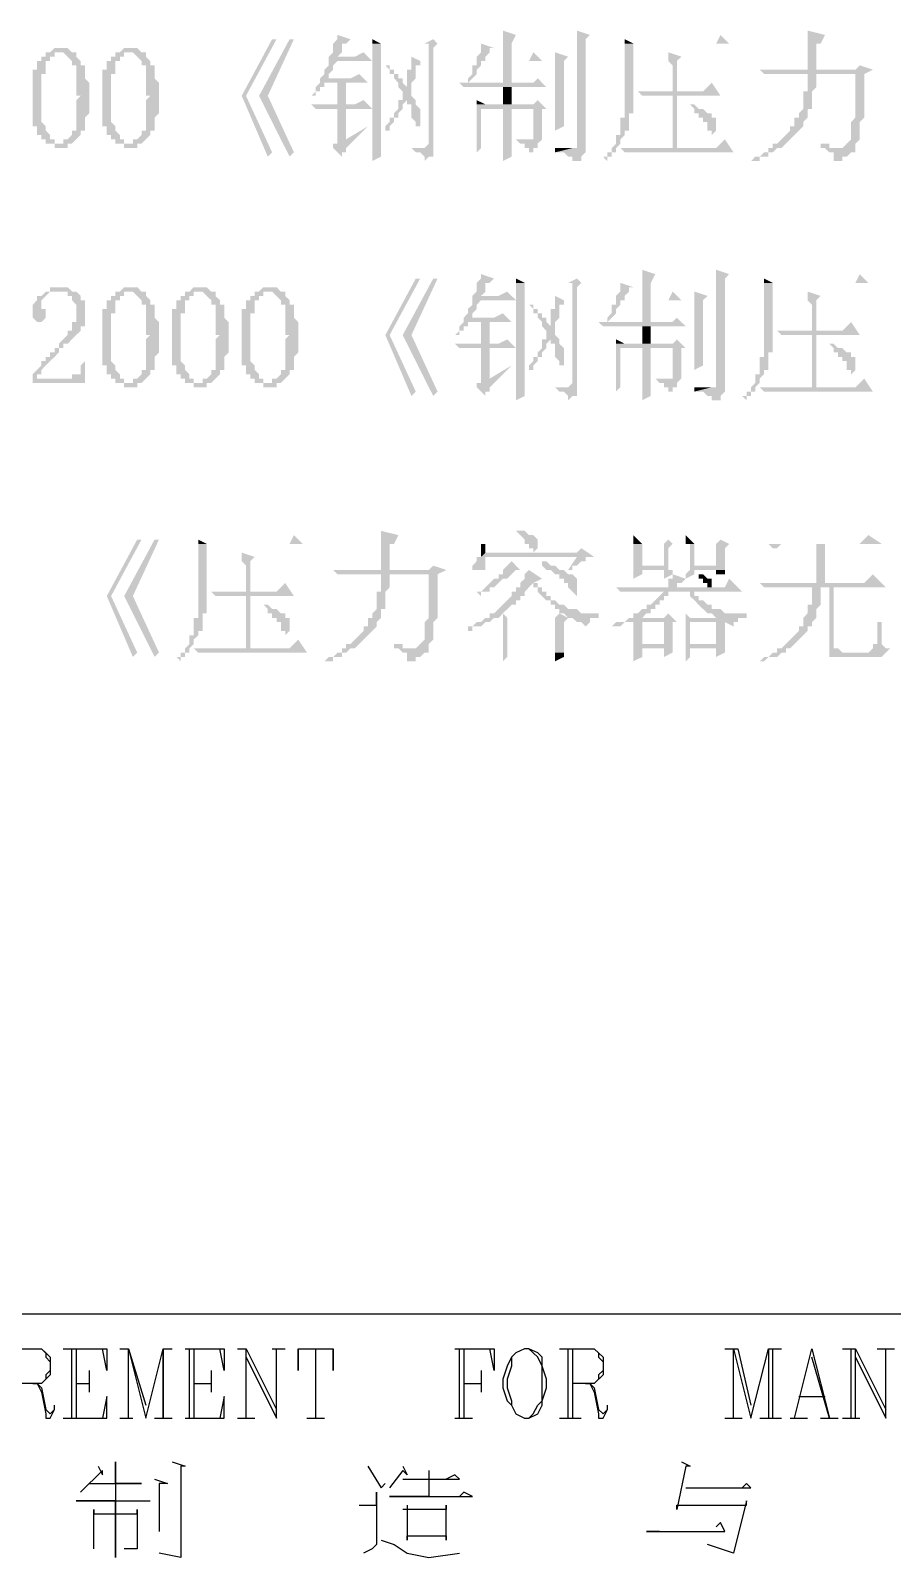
# Model space of a CAD drawing. Extents: x 51 to 246, y 3 to 417.
# Drawn here: x 216.89 to 225.28, y 386.8 to 401.66 of the extents above; entities that cross this region are included whole.
import ezdxf

# ---------------------------------------------------------------- set-up
doc = ezdxf.new("R2010")
doc.units = 0
doc.header["$MEASUREMENT"] = 0
doc.layers.add('_____1', color=160, linetype='Continuous')

msp = doc.modelspace()

# ---------------------------------------------------------------- hatches: boundary and pattern name
at = {"layer": '_____1'}
for points in [[(221.488, 401.658), (221.488, 401.362), (221.319, 401.362), (221.573, 401.362), (221.573, 401.531), (221.615, 401.616)], [(222.208, 401.658), (222.208, 400.515), (222.165, 400.515), (221.996, 400.473), (222.081, 400.473), (222.123, 400.431), (222.165, 400.431), (222.165, 400.388), (222.25, 400.388), (222.25, 400.431), (222.292, 400.473), (222.292, 401.574), (222.335, 401.616)], [(224.451, 401.658), (224.451, 401.277), (224.536, 401.277), (224.536, 401.531), (224.578, 401.531), (224.621, 401.616)], [(219.244, 401.574), (218.948, 401.023), (219.202, 400.431), (219.244, 400.473), (218.99, 401.023), (219.287, 401.574)], [(219.414, 401.574), (219.117, 401.023), (219.414, 400.431), (219.456, 400.473), (219.202, 401.023), (219.456, 401.574)], [(219.879, 401.616), (219.879, 401.574), (219.837, 401.531), (219.837, 401.447), (219.795, 401.404), (219.795, 401.362), (219.879, 401.404), (219.922, 401.447), (219.922, 401.531), (219.964, 401.531), (220.006, 401.574)], [(220.218, 401.574), (220.218, 401.531), (220.303, 401.531)], [(220.811, 401.574), (220.726, 401.531), (220.218, 401.531), (220.218, 400.388), (220.303, 400.431), (220.303, 401.531), (220.853, 401.531)], [(220.853, 401.531), (220.768, 401.531), (220.768, 400.558), (220.726, 400.515), (220.557, 400.515), (220.599, 400.515), (220.641, 400.473), (220.684, 400.473), (220.726, 400.431), (220.726, 400.388), (220.768, 400.431), (220.811, 400.431), (220.811, 401.489)], [(221.276, 401.531), (221.276, 401.447), (221.234, 401.404), (221.234, 401.362), (221.573, 401.362), (221.319, 401.362), (221.319, 401.404), (221.361, 401.447), (221.361, 401.489), (221.403, 401.489)], [(223.605, 401.616), (223.562, 401.531), (222.673, 401.531), (222.673, 400.812), (222.631, 400.812), (222.631, 400.642), (222.589, 400.642), (222.589, 400.558), (222.546, 400.515), (222.546, 400.473), (222.504, 400.473), (222.504, 400.431), (222.462, 400.431), (222.504, 400.388), (222.504, 400.431), (222.546, 400.431), (222.546, 400.473), (222.589, 400.473), (222.589, 400.515), (222.631, 400.558), (222.631, 400.6), (222.673, 400.642), (222.673, 400.685), (222.716, 400.685), (222.716, 400.854), (222.758, 400.854), (222.758, 401.531), (223.689, 401.531)], [(222.673, 401.574), (222.673, 401.531), (222.758, 401.531)], [(217.043, 401.447), (217.043, 401.404), (217.001, 401.404), (217.001, 401.362), (216.958, 401.362), (216.958, 401.277), (216.916, 401.277), (216.916, 400.727), (216.958, 400.727), (216.958, 400.642), (217.001, 400.642), (217.001, 400.6), (217.043, 400.6), (217.043, 400.558), (217.128, 400.558), (217.128, 400.515), (217.255, 400.515), (217.255, 400.558), (217.297, 400.558), (217.128, 400.558), (217.128, 400.6), (217.085, 400.6), (217.085, 400.642), (217.043, 400.685), (217.043, 400.727), (217.001, 400.769), (217.001, 401.235), (217.043, 401.235), (217.043, 401.362), (217.085, 401.362), (217.085, 401.404), (217.128, 401.404), (217.128, 401.447), (217.17, 401.447)], [(217.17, 401.489), (217.128, 401.489), (217.085, 401.447), (217.043, 401.447), (217.212, 401.447), (217.255, 401.404), (217.297, 401.362), (217.297, 401.32), (217.339, 401.32), (217.339, 401.023), (217.382, 401.023), (217.339, 400.981), (217.339, 400.685), (217.297, 400.685), (217.297, 400.642), (217.255, 400.6), (217.212, 400.6), (217.212, 400.558), (217.17, 400.558), (217.297, 400.558), (217.339, 400.6), (217.382, 400.642), (217.382, 400.685), (217.424, 400.685), (217.424, 400.812), (217.466, 400.854), (217.466, 401.15), (217.424, 401.193), (217.424, 401.32), (217.382, 401.32), (217.382, 401.362), (217.339, 401.404), (217.339, 401.447), (217.297, 401.447), (217.255, 401.489), (217.212, 401.489)], [(217.72, 401.447), (217.72, 401.404), (217.678, 401.404), (217.678, 401.362), (217.636, 401.362), (217.636, 401.277), (217.593, 401.277), (217.593, 400.727), (217.636, 400.727), (217.636, 400.642), (217.678, 400.642), (217.678, 400.6), (217.72, 400.6), (217.72, 400.558), (217.805, 400.558), (217.805, 400.515), (217.932, 400.515), (217.932, 400.558), (217.974, 400.558), (217.805, 400.558), (217.805, 400.6), (217.763, 400.6), (217.763, 400.642), (217.72, 400.685), (217.72, 400.727), (217.678, 400.769), (217.678, 401.235), (217.72, 401.235), (217.72, 401.362), (217.763, 401.362), (217.763, 401.404), (217.805, 401.404), (217.805, 401.447), (217.847, 401.447)], [(217.847, 401.489), (217.805, 401.489), (217.763, 401.447), (217.72, 401.447), (217.89, 401.447), (217.932, 401.404), (217.974, 401.362), (217.974, 401.32), (218.017, 401.32), (218.017, 401.023), (218.059, 401.023), (218.017, 400.981), (218.017, 400.685), (217.974, 400.685), (217.974, 400.642), (217.932, 400.6), (217.89, 400.6), (217.89, 400.558), (217.847, 400.558), (217.974, 400.558), (218.017, 400.6), (218.059, 400.642), (218.059, 400.685), (218.101, 400.685), (218.101, 400.812), (218.144, 400.854), (218.144, 401.15), (218.101, 401.193), (218.101, 401.32), (218.059, 401.32), (218.059, 401.362), (218.017, 401.404), (218.017, 401.447), (217.974, 401.447), (217.932, 401.489), (217.89, 401.489)], [(220.133, 401.447), (220.049, 401.404), (219.879, 401.404), (219.795, 401.362), (219.795, 401.32), (219.752, 401.277), (219.752, 401.235), (219.71, 401.193), (219.795, 401.193), (219.795, 401.235), (219.837, 401.277), (219.837, 401.32), (219.879, 401.362), (220.218, 401.362)], [(220.345, 401.362), (220.345, 401.32), (220.387, 401.277), (220.387, 401.235), (220.43, 401.235), (220.43, 401.193), (220.472, 401.15), (220.472, 401.108), (220.514, 401.066), (220.514, 401.023), (220.557, 400.981), (220.557, 400.939), (220.599, 400.939), (220.599, 400.812), (220.641, 400.769), (220.641, 400.727), (220.684, 400.727), (220.684, 400.896), (220.641, 400.939), (220.641, 400.981), (220.599, 401.023), (220.599, 401.108), (220.557, 401.108), (220.514, 401.15), (220.514, 401.193), (220.472, 401.193), (220.472, 401.235), (220.43, 401.235), (220.43, 401.277), (220.387, 401.277), (220.387, 401.32), (220.345, 401.32)], [(220.599, 401.404), (220.599, 401.277), (220.557, 401.277), (220.557, 401.108), (220.599, 401.108), (220.599, 401.15), (220.641, 401.193), (220.641, 401.32), (220.684, 401.32), (220.684, 401.362)], [(221.784, 401.447), (221.742, 401.362), (221.234, 401.362), (221.234, 401.32), (221.192, 401.32), (221.192, 401.235), (221.149, 401.193), (221.149, 401.15), (221.234, 401.235), (221.234, 401.277), (221.276, 401.32), (221.276, 401.362), (221.869, 401.362)], [(221.996, 401.447), (221.996, 400.685), (222.081, 400.727), (222.081, 401.362), (222.123, 401.404)], [(223.097, 401.447), (223.097, 401.362), (223.139, 401.32), (223.139, 401.066), (223.181, 401.066), (223.181, 401.362), (223.224, 401.404)], [(220.091, 401.235), (220.006, 401.193), (219.71, 401.193), (219.71, 401.15), (219.668, 401.108), (219.668, 401.066), (219.625, 401.023), (219.668, 401.023), (219.668, 401.066), (219.71, 401.066), (219.71, 401.108), (219.752, 401.108), (219.752, 401.15), (220.176, 401.15)], [(224.451, 401.235), (224.451, 401.066), (224.409, 401.066), (224.409, 400.896), (224.367, 400.854), (224.367, 400.812), (224.324, 400.812), (224.324, 400.727), (224.282, 400.727), (224.282, 400.685), (224.24, 400.642), (224.197, 400.6), (224.155, 400.558), (224.113, 400.558), (224.113, 400.515), (224.07, 400.515), (224.07, 400.473), (224.028, 400.473), (223.986, 400.431), (223.943, 400.431), (223.901, 400.388), (223.986, 400.388), (223.986, 400.431), (224.07, 400.431), (224.07, 400.473), (224.113, 400.473), (224.155, 400.515), (224.197, 400.515), (224.24, 400.558), (224.282, 400.6), (224.324, 400.642), (224.367, 400.685), (224.409, 400.727), (224.409, 400.769), (224.451, 400.812), (224.451, 400.896), (224.494, 400.896), (224.494, 401.066), (224.536, 401.108), (224.536, 401.235), (224.917, 401.235)], [(224.959, 401.32), (224.917, 401.277), (223.986, 401.277), (224.028, 401.235), (224.451, 401.235), (225.086, 401.277)], [(225.086, 401.277), (224.451, 401.235), (224.917, 401.235), (224.917, 400.812), (224.875, 400.769), (224.875, 400.6), (224.832, 400.558), (224.79, 400.515), (224.748, 400.515), (224.917, 400.515), (224.917, 400.558), (224.959, 400.6), (224.959, 400.769), (225.002, 400.812), (225.002, 401.235)], [(221.827, 401.193), (221.784, 401.15), (221.065, 401.15), (221.107, 401.108), (221.911, 401.108)], [(223.52, 401.15), (223.435, 401.066), (222.8, 401.066), (222.843, 401.023), (223.605, 401.023)], [(220.133, 400.981), (220.049, 400.939), (219.625, 400.939), (219.668, 400.896), (220.218, 400.896)], [(220.514, 401.023), (220.514, 400.981), (220.472, 400.981), (220.472, 400.896), (220.43, 400.854), (220.43, 400.812), (220.387, 400.812), (220.387, 400.769), (220.345, 400.727), (220.345, 400.685), (220.387, 400.685), (220.387, 400.727), (220.43, 400.769), (220.43, 400.812), (220.472, 400.812), (220.472, 400.854), (220.514, 400.896), (220.514, 400.939), (220.557, 400.981)], [(221.234, 400.981), (221.234, 400.939), (221.319, 400.939)], [(221.827, 400.981), (221.784, 400.939), (221.234, 400.939), (221.234, 400.473), (221.276, 400.515), (221.276, 400.896), (221.911, 400.896)], [(223.308, 400.939), (223.351, 400.896), (223.351, 400.854), (223.393, 400.854), (223.393, 400.812), (223.435, 400.812), (223.435, 400.769), (223.478, 400.769), (223.478, 400.685), (223.52, 400.685), (223.52, 400.642), (223.562, 400.685), (223.562, 400.812), (223.52, 400.812), (223.52, 400.854), (223.478, 400.854), (223.435, 400.896), (223.393, 400.896), (223.351, 400.939)], [(219.964, 400.896), (219.879, 400.896), (219.879, 400.558), (219.837, 400.558), (219.837, 400.515), (219.922, 400.431), (219.922, 400.473), (219.964, 400.473), (219.964, 400.515), (220.006, 400.558), (220.049, 400.6), (219.964, 400.6)], [(221.573, 400.896), (221.488, 400.896), (221.488, 400.388), (221.573, 400.431), (221.573, 400.558)], [(221.911, 400.896), (221.784, 400.896), (221.784, 400.6), (221.742, 400.6), (221.869, 400.6), (221.869, 400.896)], [(221.615, 400.6), (221.657, 400.558), (221.7, 400.558), (221.7, 400.515), (221.742, 400.515), (221.742, 400.473), (221.784, 400.473), (221.784, 400.515), (221.827, 400.515), (221.827, 400.558), (221.869, 400.6), (221.657, 400.6)], [(223.647, 400.6), (223.562, 400.515), (222.631, 400.515), (222.673, 400.473), (223.732, 400.473)], [(220.557, 400.515), (220.726, 400.515), (220.599, 400.515)], [(221.996, 400.515), (221.996, 400.473), (222.165, 400.515), (222.038, 400.515)], [(221.276, 399.288), (221.276, 399.245), (221.234, 399.203), (221.234, 399.118), (221.192, 399.076), (221.192, 399.034), (221.276, 399.076), (221.319, 399.118), (221.319, 399.203), (221.361, 399.203), (221.403, 399.245)], [(222.843, 399.33), (222.843, 399.034), (222.673, 399.034), (222.927, 399.034), (222.927, 399.203), (222.97, 399.288)], [(223.562, 399.33), (223.562, 398.187), (223.52, 398.187), (223.351, 398.145), (223.435, 398.145), (223.478, 398.102), (223.52, 398.102), (223.52, 398.06), (223.605, 398.06), (223.605, 398.102), (223.647, 398.145), (223.647, 399.245), (223.689, 399.288)], [(224.959, 399.288), (224.917, 399.203), (224.028, 399.203), (224.028, 398.483), (223.986, 398.483), (223.986, 398.314), (223.943, 398.314), (223.943, 398.229), (223.901, 398.187), (223.901, 398.145), (223.859, 398.145), (223.859, 398.102), (223.816, 398.102), (223.859, 398.06), (223.859, 398.102), (223.901, 398.102), (223.901, 398.145), (223.943, 398.145), (223.943, 398.187), (223.986, 398.229), (223.986, 398.272), (224.028, 398.314), (224.028, 398.356), (224.07, 398.356), (224.07, 398.526), (224.113, 398.526), (224.113, 399.203), (225.044, 399.203)], [(217.17, 399.161), (217.085, 399.161), (217.085, 399.118), (217.043, 399.118), (217.255, 399.118), (217.255, 399.076), (217.297, 399.076), (217.297, 399.034), (217.339, 398.991), (217.339, 398.822), (217.297, 398.822), (217.297, 398.737), (217.255, 398.737), (217.255, 398.695), (217.212, 398.653), (217.17, 398.61), (217.17, 398.568), (217.128, 398.568), (217.128, 398.526), (217.085, 398.526), (217.085, 398.483), (217.043, 398.483), (217.043, 398.441), (217.001, 398.441), (217.001, 398.399), (216.958, 398.356), (216.916, 398.314), (216.916, 398.272), (216.958, 398.272), (216.958, 398.314), (217.001, 398.314), (217.001, 398.356), (217.043, 398.399), (217.085, 398.441), (217.128, 398.483), (217.17, 398.526), (217.17, 398.568), (217.212, 398.568), (217.212, 398.61), (217.255, 398.61), (217.297, 398.653), (217.339, 398.695), (217.382, 398.737), (217.382, 398.78), (217.424, 398.78), (217.424, 399.034), (217.382, 399.034), (217.382, 399.076), (217.339, 399.118), (217.297, 399.118), (217.255, 399.161), (217.212, 399.161)], [(217.043, 399.118), (217.001, 399.076), (216.958, 399.076), (216.958, 399.034), (216.916, 398.991), (216.916, 398.864), (216.958, 398.822), (217.001, 398.822), (217.043, 398.864), (217.043, 398.949), (217.001, 398.949), (217.001, 399.034), (217.085, 399.118), (217.17, 399.118)], [(217.72, 399.118), (217.72, 399.076), (217.678, 399.076), (217.678, 399.034), (217.636, 399.034), (217.636, 398.949), (217.593, 398.949), (217.593, 398.399), (217.636, 398.399), (217.636, 398.314), (217.678, 398.314), (217.678, 398.272), (217.72, 398.272), (217.72, 398.229), (217.805, 398.229), (217.805, 398.187), (217.932, 398.187), (217.932, 398.229), (217.974, 398.229), (217.805, 398.229), (217.805, 398.272), (217.763, 398.272), (217.763, 398.314), (217.72, 398.356), (217.72, 398.399), (217.678, 398.441), (217.678, 398.907), (217.72, 398.907), (217.72, 399.034), (217.763, 399.034), (217.763, 399.076), (217.805, 399.076), (217.805, 399.118), (217.847, 399.118)], [(217.847, 399.161), (217.805, 399.161), (217.763, 399.118), (217.72, 399.118), (217.89, 399.118), (217.932, 399.076), (217.974, 399.034), (217.974, 398.991), (218.017, 398.991), (218.017, 398.695), (218.059, 398.695), (218.017, 398.653), (218.017, 398.356), (217.974, 398.356), (217.974, 398.314), (217.932, 398.272), (217.89, 398.272), (217.89, 398.229), (217.847, 398.229), (217.974, 398.229), (218.017, 398.272), (218.059, 398.314), (218.059, 398.356), (218.101, 398.356), (218.101, 398.483), (218.144, 398.526), (218.144, 398.822), (218.101, 398.864), (218.101, 398.991), (218.059, 398.991), (218.059, 399.034), (218.017, 399.076), (218.017, 399.118), (217.974, 399.118), (217.932, 399.161), (217.89, 399.161)], [(218.398, 399.118), (218.398, 399.076), (218.355, 399.076), (218.355, 399.034), (218.313, 399.034), (218.313, 398.949), (218.271, 398.949), (218.271, 398.399), (218.313, 398.399), (218.313, 398.314), (218.355, 398.314), (218.355, 398.272), (218.398, 398.272), (218.398, 398.229), (218.482, 398.229), (218.482, 398.187), (218.609, 398.187), (218.609, 398.229), (218.652, 398.229), (218.482, 398.229), (218.482, 398.272), (218.44, 398.272), (218.44, 398.314), (218.398, 398.356), (218.398, 398.399), (218.355, 398.441), (218.355, 398.907), (218.398, 398.907), (218.398, 399.034), (218.44, 399.034), (218.44, 399.076), (218.482, 399.076), (218.482, 399.118), (218.525, 399.118)], [(218.525, 399.161), (218.482, 399.161), (218.44, 399.118), (218.398, 399.118), (218.567, 399.118), (218.609, 399.076), (218.652, 399.034), (218.652, 398.991), (218.694, 398.991), (218.694, 398.695), (218.736, 398.695), (218.694, 398.653), (218.694, 398.356), (218.652, 398.356), (218.652, 398.314), (218.609, 398.272), (218.567, 398.272), (218.567, 398.229), (218.525, 398.229), (218.652, 398.229), (218.694, 398.272), (218.736, 398.314), (218.736, 398.356), (218.779, 398.356), (218.779, 398.483), (218.821, 398.526), (218.821, 398.822), (218.779, 398.864), (218.779, 398.991), (218.736, 398.991), (218.736, 399.034), (218.694, 399.076), (218.694, 399.118), (218.652, 399.118), (218.609, 399.161), (218.567, 399.161)], [(219.075, 399.118), (219.075, 399.076), (219.033, 399.076), (219.033, 399.034), (218.99, 399.034), (218.99, 398.949), (218.948, 398.949), (218.948, 398.399), (218.99, 398.399), (218.99, 398.314), (219.033, 398.314), (219.033, 398.272), (219.075, 398.272), (219.075, 398.229), (219.16, 398.229), (219.16, 398.187), (219.287, 398.187), (219.287, 398.229), (219.329, 398.229), (219.16, 398.229), (219.16, 398.272), (219.117, 398.272), (219.117, 398.314), (219.075, 398.356), (219.075, 398.399), (219.033, 398.441), (219.033, 398.907), (219.075, 398.907), (219.075, 399.034), (219.117, 399.034), (219.117, 399.076), (219.16, 399.076), (219.16, 399.118), (219.202, 399.118)], [(219.202, 399.161), (219.16, 399.161), (219.117, 399.118), (219.075, 399.118), (219.244, 399.118), (219.329, 399.034), (219.329, 398.991), (219.371, 398.991), (219.371, 398.695), (219.414, 398.695), (219.371, 398.653), (219.371, 398.356), (219.329, 398.356), (219.329, 398.314), (219.287, 398.272), (219.244, 398.272), (219.244, 398.229), (219.202, 398.229), (219.329, 398.229), (219.371, 398.272), (219.414, 398.314), (219.414, 398.356), (219.456, 398.356), (219.456, 398.483), (219.498, 398.526), (219.498, 398.822), (219.456, 398.864), (219.456, 398.991), (219.414, 398.991), (219.414, 399.034), (219.371, 399.076), (219.371, 399.118), (219.329, 399.118), (219.287, 399.161), (219.244, 399.161)], [(220.641, 399.245), (220.345, 398.695), (220.599, 398.102), (220.641, 398.145), (220.387, 398.695), (220.684, 399.245)], [(220.811, 399.245), (220.514, 398.695), (220.811, 398.102), (220.853, 398.145), (220.599, 398.695), (220.853, 399.245)], [(221.53, 399.118), (221.446, 399.076), (221.276, 399.076), (221.192, 399.034), (221.192, 398.991), (221.149, 398.949), (221.149, 398.907), (221.107, 398.864), (221.192, 398.864), (221.192, 398.907), (221.234, 398.949), (221.234, 398.991), (221.276, 399.034), (221.615, 399.034)], [(221.615, 399.245), (221.615, 399.203), (221.7, 399.203)], [(222.208, 399.245), (222.123, 399.203), (221.615, 399.203), (221.615, 398.06), (221.7, 398.102), (221.7, 399.203), (222.25, 399.203)], [(222.25, 399.203), (222.165, 399.203), (222.165, 398.229), (222.123, 398.187), (221.954, 398.187), (221.996, 398.187), (222.038, 398.145), (222.081, 398.145), (222.123, 398.102), (222.123, 398.06), (222.165, 398.102), (222.208, 398.102), (222.208, 399.161)], [(223.139, 399.118), (223.097, 399.034), (222.589, 399.034), (222.589, 398.991), (222.546, 398.991), (222.546, 398.907), (222.504, 398.864), (222.504, 398.822), (222.589, 398.907), (222.589, 398.949), (222.631, 398.991), (222.631, 399.034), (223.224, 399.034)], [(222.631, 399.203), (222.631, 399.118), (222.589, 399.076), (222.589, 399.034), (222.927, 399.034), (222.673, 399.034), (222.673, 399.076), (222.716, 399.118), (222.716, 399.161), (222.758, 399.161)], [(223.351, 399.118), (223.351, 398.356), (223.435, 398.399), (223.435, 399.034), (223.478, 399.076)], [(224.028, 399.245), (224.028, 399.203), (224.113, 399.203)], [(224.451, 399.118), (224.451, 399.034), (224.494, 398.991), (224.494, 398.737), (224.536, 398.737), (224.536, 399.034), (224.578, 399.076)], [(221.742, 399.034), (221.742, 398.991), (221.784, 398.949), (221.784, 398.907), (221.827, 398.907), (221.827, 398.864), (221.869, 398.822), (221.869, 398.78), (221.911, 398.737), (221.911, 398.695), (221.954, 398.653), (221.954, 398.61), (221.996, 398.61), (221.996, 398.483), (222.038, 398.441), (222.038, 398.399), (222.081, 398.399), (222.081, 398.568), (222.038, 398.61), (222.038, 398.653), (221.996, 398.695), (221.996, 398.78), (221.954, 398.78), (221.911, 398.822), (221.911, 398.864), (221.869, 398.864), (221.869, 398.907), (221.827, 398.907), (221.827, 398.949), (221.784, 398.949), (221.784, 398.991), (221.742, 398.991)], [(221.996, 399.076), (221.996, 398.949), (221.954, 398.949), (221.954, 398.78), (221.996, 398.78), (221.996, 398.822), (222.038, 398.864), (222.038, 398.991), (222.081, 398.991), (222.081, 399.034)], [(221.488, 398.907), (221.403, 398.864), (221.107, 398.864), (221.107, 398.822), (221.065, 398.78), (221.065, 398.737), (221.022, 398.695), (221.065, 398.695), (221.065, 398.737), (221.107, 398.737), (221.107, 398.78), (221.149, 398.78), (221.149, 398.822), (221.573, 398.822)], [(223.181, 398.864), (223.139, 398.822), (222.419, 398.822), (222.462, 398.78), (223.266, 398.78)], [(224.875, 398.822), (224.79, 398.737), (224.155, 398.737), (224.197, 398.695), (224.959, 398.695)], [(221.911, 398.695), (221.911, 398.653), (221.869, 398.653), (221.869, 398.568), (221.827, 398.526), (221.827, 398.483), (221.784, 398.483), (221.784, 398.441), (221.742, 398.399), (221.742, 398.356), (221.784, 398.356), (221.784, 398.399), (221.827, 398.441), (221.827, 398.483), (221.869, 398.483), (221.869, 398.526), (221.911, 398.568), (221.911, 398.61), (221.954, 398.653)], [(221.53, 398.653), (221.446, 398.61), (221.022, 398.61), (221.065, 398.568), (221.615, 398.568)], [(221.361, 398.568), (221.276, 398.568), (221.276, 398.229), (221.234, 398.229), (221.234, 398.187), (221.319, 398.102), (221.319, 398.145), (221.361, 398.145), (221.361, 398.187), (221.403, 398.229), (221.446, 398.272), (221.361, 398.272)], [(222.589, 398.653), (222.589, 398.61), (222.673, 398.61)], [(223.181, 398.653), (223.139, 398.61), (222.589, 398.61), (222.589, 398.145), (222.631, 398.187), (222.631, 398.568), (223.266, 398.568)], [(222.927, 398.568), (222.843, 398.568), (222.843, 398.06), (222.927, 398.102), (222.927, 398.229)], [(223.266, 398.568), (223.139, 398.568), (223.139, 398.272), (223.097, 398.272), (223.224, 398.272), (223.224, 398.568)], [(224.663, 398.61), (224.705, 398.568), (224.705, 398.526), (224.748, 398.526), (224.748, 398.483), (224.79, 398.483), (224.79, 398.441), (224.832, 398.441), (224.832, 398.356), (224.875, 398.356), (224.875, 398.314), (224.917, 398.356), (224.917, 398.483), (224.875, 398.483), (224.875, 398.526), (224.832, 398.526), (224.79, 398.568), (224.748, 398.568), (224.705, 398.61)], [(217.424, 398.441), (217.382, 398.399), (217.382, 398.314), (217.297, 398.314), (217.297, 398.272), (216.916, 398.272), (216.916, 398.229), (217.424, 398.229)], [(222.97, 398.272), (223.012, 398.229), (223.054, 398.229), (223.054, 398.187), (223.097, 398.187), (223.097, 398.145), (223.139, 398.145), (223.139, 398.187), (223.181, 398.187), (223.181, 398.229), (223.224, 398.272), (223.012, 398.272)], [(225.002, 398.272), (224.917, 398.187), (223.986, 398.187), (224.028, 398.145), (225.086, 398.145)], [(221.954, 398.187), (222.123, 398.187), (221.996, 398.187)], [(223.351, 398.187), (223.351, 398.145), (223.52, 398.187), (223.393, 398.187)], [(219.456, 396.748), (219.414, 396.663), (218.525, 396.663), (218.525, 395.943), (218.482, 395.943), (218.482, 395.774), (218.44, 395.774), (218.44, 395.689), (218.398, 395.647), (218.398, 395.605), (218.355, 395.605), (218.355, 395.562), (218.313, 395.562), (218.355, 395.52), (218.355, 395.562), (218.398, 395.562), (218.398, 395.605), (218.44, 395.605), (218.44, 395.647), (218.482, 395.689), (218.482, 395.732), (218.525, 395.774), (218.525, 395.816), (218.567, 395.816), (218.567, 395.986), (218.609, 395.986), (218.609, 396.663), (219.541, 396.663)], [(220.303, 396.79), (220.303, 396.409), (220.387, 396.409), (220.387, 396.663), (220.43, 396.663), (220.472, 396.748)], [(222.758, 396.748), (222.758, 396.663), (222.843, 396.663)], [(223.266, 396.748), (223.266, 396.663), (223.351, 396.663)], [(225.044, 396.748), (224.959, 396.663), (224.07, 396.663), (224.113, 396.621), (224.155, 396.621), (224.197, 396.663), (225.171, 396.663)], [(217.932, 396.705), (217.636, 396.155), (217.89, 395.562), (217.932, 395.605), (217.678, 396.155), (217.974, 396.705)], [(218.101, 396.705), (217.805, 396.155), (218.101, 395.562), (218.144, 395.605), (217.89, 396.155), (218.144, 396.705)], [(218.525, 396.705), (218.525, 396.663), (218.609, 396.663)], [(221.319, 396.663), (221.276, 396.663), (221.276, 396.536), (221.319, 396.578)], [(222.25, 396.621), (222.208, 396.578), (221.319, 396.578), (221.276, 396.536), (222.377, 396.536)], [(223.097, 396.705), (223.054, 396.663), (222.758, 396.663), (222.758, 396.409), (223.054, 396.409), (223.054, 396.324), (223.139, 396.367), (223.139, 396.409), (223.097, 396.409), (222.843, 396.451), (222.843, 396.663), (223.139, 396.663)], [(223.139, 396.663), (223.054, 396.663), (223.054, 396.451), (222.843, 396.451), (223.097, 396.409), (223.097, 396.621)], [(223.605, 396.705), (223.562, 396.663), (223.266, 396.663), (223.308, 396.663), (223.308, 396.409), (223.351, 396.451), (223.351, 396.663), (223.689, 396.663)], [(223.689, 396.663), (223.562, 396.663), (223.562, 396.451), (223.351, 396.451), (223.308, 396.409), (223.266, 396.367), (223.266, 396.324), (223.351, 396.367), (223.351, 396.409), (223.647, 396.409), (223.647, 396.621)], [(218.948, 396.578), (218.948, 396.494), (218.99, 396.451), (218.99, 396.197), (219.033, 396.197), (219.033, 396.494), (219.075, 396.536)], [(220.811, 396.451), (220.768, 396.409), (219.837, 396.409), (219.879, 396.367), (220.303, 396.367), (220.938, 396.409)], [(221.276, 396.536), (221.234, 396.536), (221.234, 396.494), (221.192, 396.451), (221.192, 396.409), (221.319, 396.409), (221.319, 396.536), (222.208, 396.536)], [(221.573, 396.494), (221.53, 396.451), (221.488, 396.409), (221.488, 396.367), (221.446, 396.367), (221.446, 396.324), (221.403, 396.324), (221.361, 396.282), (221.319, 396.24), (221.276, 396.197), (221.234, 396.197), (221.276, 396.155), (221.276, 396.197), (221.361, 396.197), (221.361, 396.24), (221.403, 396.24), (221.446, 396.282), (221.488, 396.324), (221.53, 396.324), (221.573, 396.367), (221.615, 396.409), (221.657, 396.409)], [(222.208, 396.536), (222.123, 396.409), (222.165, 396.409), (222.165, 396.451), (222.208, 396.451), (222.25, 396.494), (222.292, 396.494), (222.292, 396.536), (222.377, 396.536)], [(220.303, 396.367), (220.303, 396.197), (220.26, 396.197), (220.26, 396.028), (220.218, 395.986), (220.218, 395.943), (220.176, 395.943), (220.176, 395.859), (220.133, 395.859), (220.133, 395.816), (220.091, 395.774), (220.049, 395.732), (220.006, 395.689), (219.964, 395.689), (219.964, 395.647), (219.922, 395.647), (219.922, 395.605), (219.879, 395.605), (219.837, 395.562), (219.795, 395.562), (219.752, 395.52), (219.837, 395.52), (219.837, 395.562), (219.922, 395.562), (219.922, 395.605), (219.964, 395.605), (220.006, 395.647), (220.049, 395.647), (220.091, 395.689), (220.26, 395.859), (220.26, 395.901), (220.303, 395.943), (220.303, 396.028), (220.345, 396.028), (220.345, 396.197), (220.387, 396.24), (220.387, 396.367), (220.768, 396.367)], [(220.938, 396.409), (220.303, 396.367), (220.768, 396.367), (220.768, 395.943), (220.726, 395.901), (220.726, 395.732), (220.641, 395.647), (220.599, 395.647), (220.768, 395.647), (220.768, 395.689), (220.811, 395.732), (220.811, 395.901), (220.853, 395.943), (220.853, 396.367)], [(221.742, 396.409), (221.7, 396.367), (221.7, 396.324), (221.657, 396.282), (221.657, 396.24), (221.615, 396.24), (221.615, 396.197), (221.573, 396.197), (221.573, 396.155), (221.53, 396.113), (221.488, 396.07), (221.403, 395.986), (221.488, 395.986), (221.488, 395.943), (221.53, 395.943), (221.488, 395.986), (221.573, 396.07), (221.615, 396.07), (221.615, 396.113), (221.657, 396.113), (221.657, 396.155), (221.7, 396.155), (221.7, 396.197), (221.742, 396.24), (221.784, 396.282), (221.869, 396.324)], [(223.689, 396.324), (223.647, 396.24), (222.589, 396.24), (222.631, 396.197), (223.816, 396.197)], [(222.758, 396.409), (222.758, 396.324), (222.843, 396.367), (222.843, 396.409), (223.054, 396.409)], [(223.139, 396.367), (223.139, 396.324), (223.097, 396.324), (223.097, 396.24), (223.054, 396.24), (223.181, 396.24), (223.181, 396.282), (223.224, 396.282), (223.266, 396.324)], [(225.086, 396.367), (225.002, 396.282), (223.986, 396.282), (224.028, 396.24), (225.213, 396.24)], [(219.371, 396.282), (219.287, 396.197), (218.652, 396.197), (218.694, 396.155), (219.456, 396.155)], [(221.784, 396.282), (221.784, 396.24), (221.827, 396.24), (221.827, 396.197), (221.869, 396.155), (221.911, 396.113), (221.954, 396.113), (221.954, 396.07), (221.996, 396.07), (221.996, 396.028), (222.038, 396.028), (222.038, 395.986), (222.081, 395.986), (222.123, 395.943), (222.165, 395.943), (222.208, 395.901), (222.25, 395.901), (222.292, 395.859), (222.335, 395.901), (222.335, 395.943), (222.419, 395.943), (222.419, 395.986), (222.25, 395.986), (222.208, 396.028), (222.123, 396.028), (222.081, 396.07), (222.038, 396.07), (221.996, 396.113), (221.954, 396.113), (221.954, 396.155), (221.911, 396.155), (221.911, 396.197), (221.869, 396.197), (221.869, 396.24), (221.827, 396.24), (221.827, 396.282)], [(223.054, 396.197), (223.012, 396.155), (222.97, 396.113), (222.927, 396.07), (222.885, 396.07), (222.885, 396.028), (222.843, 396.028), (222.8, 395.986), (222.758, 395.986), (222.758, 395.943), (222.716, 395.943), (222.843, 395.943), (222.885, 395.986), (222.927, 395.986), (222.927, 396.028), (222.97, 396.028), (222.97, 396.07), (223.012, 396.07), (223.012, 396.113), (223.054, 396.113), (223.054, 396.155), (223.097, 396.155), (223.097, 396.197), (223.308, 396.197)], [(223.308, 396.197), (223.054, 396.197), (223.308, 396.197), (223.308, 396.155), (223.351, 396.113), (223.393, 396.07), (223.478, 395.986), (223.52, 395.986), (223.562, 395.943), (223.308, 395.943), (223.859, 395.943), (223.859, 395.986), (223.647, 395.986), (223.605, 396.028), (223.52, 396.028), (223.52, 396.07), (223.478, 396.07), (223.435, 396.113), (223.393, 396.113), (223.393, 396.155), (223.351, 396.155), (223.351, 396.197)], [(224.494, 396.24), (224.494, 396.07), (224.451, 396.07), (224.451, 395.986), (224.409, 395.943), (224.409, 395.859), (224.367, 395.859), (224.367, 395.816), (224.324, 395.774), (224.282, 395.732), (224.197, 395.647), (224.155, 395.647), (224.155, 395.605), (224.113, 395.605), (224.07, 395.562), (224.028, 395.562), (223.986, 395.52), (223.943, 395.52), (224.028, 395.52), (224.07, 395.562), (224.155, 395.562), (224.197, 395.605), (224.24, 395.605), (224.24, 395.647), (224.282, 395.647), (224.324, 395.689), (224.451, 395.816), (224.451, 395.859), (224.494, 395.859), (224.494, 395.901), (224.536, 395.943), (224.536, 396.028), (224.578, 396.07), (224.578, 396.24), (224.663, 396.24)], [(224.705, 396.24), (224.494, 396.24), (224.663, 396.24), (224.663, 395.562), (225.171, 395.562), (225.213, 395.605), (224.79, 395.605), (224.748, 395.647), (224.705, 395.647), (224.705, 395.689)], [(219.16, 396.07), (219.202, 396.028), (219.202, 395.986), (219.244, 395.986), (219.244, 395.943), (219.287, 395.943), (219.287, 395.901), (219.329, 395.901), (219.329, 395.816), (219.371, 395.816), (219.371, 395.774), (219.414, 395.816), (219.414, 395.943), (219.371, 395.943), (219.371, 395.986), (219.329, 395.986), (219.287, 396.028), (219.244, 396.028), (219.202, 396.07)], [(221.403, 395.986), (221.361, 395.986), (221.361, 395.943), (221.319, 395.943), (221.276, 395.901), (221.234, 395.901), (221.192, 395.859), (221.149, 395.859), (221.149, 395.816), (221.192, 395.816), (221.192, 395.859), (221.276, 395.859), (221.319, 395.901), (221.361, 395.901), (221.403, 395.943), (221.446, 395.943), (221.488, 395.986)], [(222.038, 395.986), (221.996, 395.943), (221.488, 395.943), (221.488, 395.605), (221.53, 395.605), (221.53, 395.943), (222.123, 395.943)], [(222.123, 395.943), (221.996, 395.943), (221.996, 395.605), (221.488, 395.605), (221.488, 395.52), (221.53, 395.562), (221.53, 395.605), (222.081, 395.605), (222.081, 395.901)], [(223.097, 395.986), (223.054, 395.943), (222.716, 395.943), (222.673, 395.901), (222.589, 395.901), (222.546, 395.859), (222.631, 395.859), (222.673, 395.901), (223.181, 395.901)], [(222.758, 395.901), (222.758, 395.647), (223.054, 395.647), (223.054, 395.562), (223.139, 395.605), (223.139, 395.647), (222.843, 395.689), (222.843, 395.901), (223.054, 395.901)], [(223.181, 395.901), (222.758, 395.901), (223.054, 395.901), (223.054, 395.689), (222.843, 395.689), (223.139, 395.647), (223.139, 395.901)], [(223.266, 395.986), (223.266, 395.647), (223.562, 395.647), (223.562, 395.562), (223.647, 395.605), (223.647, 395.647), (223.308, 395.689), (223.308, 395.901), (223.774, 395.901), (223.774, 395.943), (223.308, 395.943)], [(223.562, 395.901), (223.562, 395.689), (223.308, 395.689), (223.647, 395.647), (223.647, 395.901)], [(223.774, 395.901), (223.562, 395.901), (223.647, 395.901), (223.732, 395.859), (223.732, 395.901)], [(225.171, 395.901), (225.129, 395.901), (225.129, 395.689), (225.086, 395.689), (225.086, 395.647), (225.044, 395.605), (224.832, 395.605), (225.213, 395.605), (225.256, 395.647), (225.213, 395.647), (225.171, 395.689), (225.171, 395.859)], [(219.498, 395.732), (219.414, 395.647), (218.482, 395.647), (218.525, 395.605), (219.583, 395.605)], [(222.081, 395.605), (221.996, 395.605), (221.996, 395.52), (222.081, 395.562)], [(222.758, 395.647), (222.758, 395.52), (222.843, 395.562), (222.843, 395.647), (223.054, 395.647)], [(223.266, 395.647), (223.266, 395.52), (223.308, 395.562), (223.308, 395.647), (223.562, 395.647)]]:
    msp.add_hatch(color=7, dxfattribs=at).paths.add_polyline_path(points, is_closed=False)
for points in [[(221.488, 401.362), (221.573, 401.362), (221.573, 401.15), (221.488, 401.15)], [(219.879, 401.15), (219.964, 401.15), (219.964, 400.939), (219.879, 400.939)], [(221.488, 401.108), (221.573, 401.108), (221.573, 400.939), (221.488, 400.939)], [(223.139, 401.023), (223.181, 401.023), (223.181, 400.515), (223.139, 400.515)], [(220.176, 400.727), (219.964, 400.6), (220.049, 400.6), (220.091, 400.642), (220.133, 400.685)], [(224.578, 400.558), (224.578, 400.515), (224.621, 400.515), (224.663, 400.473), (224.705, 400.473), (224.705, 400.388), (224.79, 400.388), (224.79, 400.431), (224.832, 400.431), (224.875, 400.473), (224.917, 400.473), (224.917, 400.515), (224.663, 400.515), (224.663, 400.558)], [(222.843, 399.034), (222.927, 399.034), (222.927, 398.822), (222.843, 398.822)], [(221.276, 398.822), (221.361, 398.822), (221.361, 398.61), (221.276, 398.61)], [(222.843, 398.78), (222.927, 398.78), (222.927, 398.61), (222.843, 398.61)], [(224.494, 398.695), (224.536, 398.695), (224.536, 398.187), (224.494, 398.187)], [(221.573, 398.399), (221.361, 398.272), (221.446, 398.272), (221.488, 398.314), (221.53, 398.356)], [(221.657, 396.79), (221.615, 396.79), (221.7, 396.705), (221.7, 396.663), (221.742, 396.663), (221.742, 396.621), (221.784, 396.621), (221.784, 396.578), (221.827, 396.621), (221.827, 396.705), (221.784, 396.748), (221.742, 396.748), (221.7, 396.79)], [(224.536, 396.282), (224.621, 396.282), (224.621, 396.663), (224.536, 396.663)], [(221.869, 396.494), (221.869, 396.451), (221.911, 396.409), (221.954, 396.409), (221.996, 396.367), (222.038, 396.367), (222.038, 396.324), (222.081, 396.324), (222.081, 396.282), (222.123, 396.282), (222.123, 396.24), (222.165, 396.197), (222.208, 396.155), (222.208, 396.324), (222.165, 396.367), (222.123, 396.367), (222.081, 396.409), (222.038, 396.409), (221.996, 396.451), (221.954, 396.451), (221.911, 396.494)], [(223.393, 396.367), (223.393, 396.324), (223.435, 396.324), (223.435, 396.282), (223.478, 396.282), (223.478, 396.24), (223.52, 396.24), (223.52, 396.324), (223.478, 396.324), (223.435, 396.367)], [(223.562, 396.409), (223.647, 396.409), (223.647, 396.367), (223.562, 396.367)], [(218.99, 396.155), (219.033, 396.155), (219.033, 395.647), (218.99, 395.647)], [(220.43, 395.689), (220.43, 395.647), (220.472, 395.647), (220.514, 395.605), (220.557, 395.605), (220.557, 395.52), (220.641, 395.52), (220.641, 395.562), (220.684, 395.562), (220.726, 395.605), (220.768, 395.605), (220.768, 395.647), (220.514, 395.647), (220.514, 395.689)]]:
    msp.add_hatch(color=7, dxfattribs=at).paths.add_polyline_path(points)

# ---------------------------------------------------------------- linework, layer by layer
at = {"layer": '_____1', "color": 7}
for p, q in [((209.804, 389.17), (242.612, 389.17)), ((209.804, 389.17), (242.612, 389.17)), ((217.297, 388.154), (217.297, 388.831)), ((217.339, 388.831), (217.339, 388.154)), ((217.763, 388.831), (217.847, 388.831)), ((218.186, 388.831), (218.271, 388.831)), ((218.44, 388.154), (218.44, 388.831)), ((218.482, 388.831), (218.482, 388.154)), ((218.906, 388.831), (218.99, 388.831)), ((218.99, 388.154), (218.99, 388.831)), ((218.99, 388.831), (219.287, 388.239)), ((219.244, 388.831), (219.371, 388.831)), ((219.668, 388.154), (219.668, 388.831)), ((221.065, 388.154), (221.065, 388.831)), ((221.107, 388.831), (221.107, 388.154)), ((222.123, 388.154), (222.123, 388.831)), ((222.165, 388.831), (222.165, 388.154)), ((223.647, 388.831), (223.774, 388.831)), ((223.732, 388.154), (223.732, 388.831)), ((223.774, 388.831), (223.901, 388.281)), ((224.07, 388.831), (224.197, 388.831)), ((224.113, 388.154), (224.113, 388.831)), ((224.79, 388.831), (224.917, 388.831)), ((224.875, 388.154), (224.875, 388.831)), ((225.129, 388.831), (225.298, 388.831)), ((217.466, 388.62), (217.466, 388.408)), ((218.652, 388.62), (218.652, 388.408)), ((221.276, 388.62), (221.276, 388.408)), ((217.339, 388.493), (217.466, 388.493)), ((218.482, 388.493), (218.652, 388.493)), ((221.107, 388.493), (221.276, 388.493)), ((224.367, 388.366), (224.621, 388.366)), ((217.763, 388.154), (217.89, 388.154)), ((218.101, 388.154), (218.271, 388.154)), ((218.906, 388.154), (219.075, 388.154)), ((219.583, 388.154), (219.752, 388.154)), ((221.022, 388.154), (221.192, 388.154)), ((222.038, 388.154), (222.25, 388.154)), ((223.647, 388.154), (223.816, 388.154)), ((223.986, 388.154), (224.197, 388.154)), ((224.282, 388.154), (224.451, 388.154)), ((224.578, 388.154), (224.748, 388.154)), ((224.79, 388.154), (224.959, 388.154))]:
    msp.add_line(p, q, dxfattribs=at)
for points in [[(216.662, 388.831), (217.001, 388.831), (217.085, 388.747), (217.085, 388.577), (217.001, 388.493), (216.789, 388.493)], [(217.001, 388.831), (217.043, 388.789), (217.043, 388.747), (217.085, 388.704), (217.085, 388.62), (217.043, 388.577), (217.043, 388.535), (217.001, 388.493)], [(217.212, 388.831), (217.636, 388.831), (217.636, 388.62), (217.593, 388.831)], [(217.847, 388.154), (217.847, 388.831), (218.017, 388.281)], [(217.847, 388.831), (218.017, 388.154), (218.186, 388.831), (218.186, 388.154), (218.186, 388.831)], [(218.398, 388.831), (218.779, 388.831), (218.779, 388.62), (218.736, 388.831)], [(218.99, 388.747), (219.287, 388.154), (219.287, 388.831)], [(219.498, 388.831), (219.498, 388.62), (219.498, 388.831), (219.837, 388.831), (219.837, 388.62), (219.837, 388.831)], [(221.022, 388.831), (221.403, 388.831), (221.403, 388.62), (221.361, 388.831)], [(221.7, 388.831), (221.615, 388.789), (221.573, 388.747), (221.53, 388.662), (221.488, 388.535), (221.488, 388.45), (221.53, 388.323), (221.573, 388.281), (221.615, 388.196), (221.7, 388.154), (221.742, 388.154), (221.827, 388.196), (221.869, 388.281), (221.869, 388.323), (221.911, 388.45), (221.911, 388.535), (221.869, 388.662), (221.869, 388.747), (221.827, 388.789), (221.742, 388.831), (221.7, 388.831), (221.615, 388.789), (221.573, 388.747), (221.573, 388.662), (221.53, 388.535), (221.53, 388.45), (221.573, 388.323), (221.573, 388.281), (221.615, 388.196), (221.7, 388.154)], [(221.742, 388.154), (221.784, 388.196), (221.827, 388.281), (221.869, 388.323), (221.869, 388.662), (221.827, 388.747), (221.784, 388.789), (221.742, 388.831)], [(222.038, 388.831), (222.377, 388.831), (222.462, 388.747), (222.462, 388.577), (222.377, 388.493), (222.165, 388.493)], [(222.377, 388.831), (222.419, 388.789), (222.419, 388.747), (222.462, 388.704), (222.462, 388.62), (222.419, 388.577), (222.419, 388.535), (222.377, 388.493)], [(223.732, 388.831), (223.901, 388.154), (224.07, 388.831), (224.07, 388.154)], [(224.324, 388.154), (224.494, 388.831), (224.663, 388.154), (224.494, 388.747)], [(224.917, 388.154), (224.917, 388.831), (225.213, 388.239)], [(224.917, 388.747), (225.213, 388.154), (225.213, 388.831)], [(216.916, 388.493), (216.958, 388.493), (217.001, 388.45), (217.043, 388.239), (217.085, 388.196), (217.128, 388.239)], [(216.958, 388.493), (217.001, 388.408), (217.043, 388.196), (217.043, 388.154), (217.085, 388.154), (217.128, 388.239), (217.128, 388.281)], [(222.292, 388.493), (222.335, 388.493), (222.377, 388.45), (222.419, 388.239), (222.462, 388.196), (222.504, 388.239)], [(222.335, 388.493), (222.377, 388.408), (222.419, 388.196), (222.419, 388.154), (222.462, 388.154), (222.504, 388.239), (222.504, 388.281)], [(217.212, 388.154), (217.636, 388.154), (217.636, 388.366), (217.593, 388.154)], [(218.398, 388.154), (218.779, 388.154), (218.779, 388.366), (218.736, 388.154)], [(217.466, 387.519), (217.974, 387.519), (217.72, 387.519), (217.72, 387.731), (217.72, 386.799), (217.72, 387.35), (217.339, 387.35), (218.059, 387.35)], [(217.551, 387.688), (217.593, 387.604), (217.593, 387.646), (217.382, 387.434)], [(218.271, 387.731), (218.398, 387.688), (218.355, 387.688), (218.355, 386.799), (218.144, 386.842)], [(220.176, 387.688), (220.303, 387.477), (220.345, 387.519), (220.303, 387.477)], [(220.514, 387.688), (220.557, 387.604), (220.514, 387.646), (220.387, 387.477)], [(223.224, 387.731), (223.308, 387.688), (223.266, 387.688), (223.181, 387.265), (223.181, 387.307), (223.859, 387.307), (223.859, 387.35), (223.732, 386.842), (223.478, 386.926)], [(218.101, 387.561), (218.228, 387.519), (218.144, 387.519), (218.144, 387.053)], [(220.768, 387.646), (220.768, 387.392), (220.387, 387.392), (221.192, 387.392), (221.107, 387.434), (221.065, 387.392)], [(220.514, 387.561), (221.065, 387.561), (221.022, 387.604), (220.938, 387.561)], [(220.091, 387.307), (220.26, 387.307), (220.26, 387.434), (220.26, 386.926), (220.218, 386.884), (220.133, 386.842)], [(223.266, 387.477), (223.901, 387.477), (223.859, 387.519), (223.816, 387.477)], [(217.509, 386.884), (217.509, 387.265), (217.509, 387.223), (217.932, 387.223), (217.932, 387.265), (217.932, 386.884), (217.805, 386.884)], [(220.557, 387.307), (220.557, 386.969), (220.557, 387.011), (220.938, 387.011), (220.938, 386.969), (220.938, 387.307), (220.938, 387.265), (220.514, 387.265)], [(223.012, 387.053), (222.885, 387.053), (223.647, 387.053), (223.605, 387.138), (223.562, 387.096)], [(220.303, 386.969), (220.43, 386.926), (220.557, 386.842), (220.768, 386.799), (221.065, 386.842)]]:
    msp.add_lwpolyline(points, dxfattribs=at)

doc.saveas('drawing.dxf')
